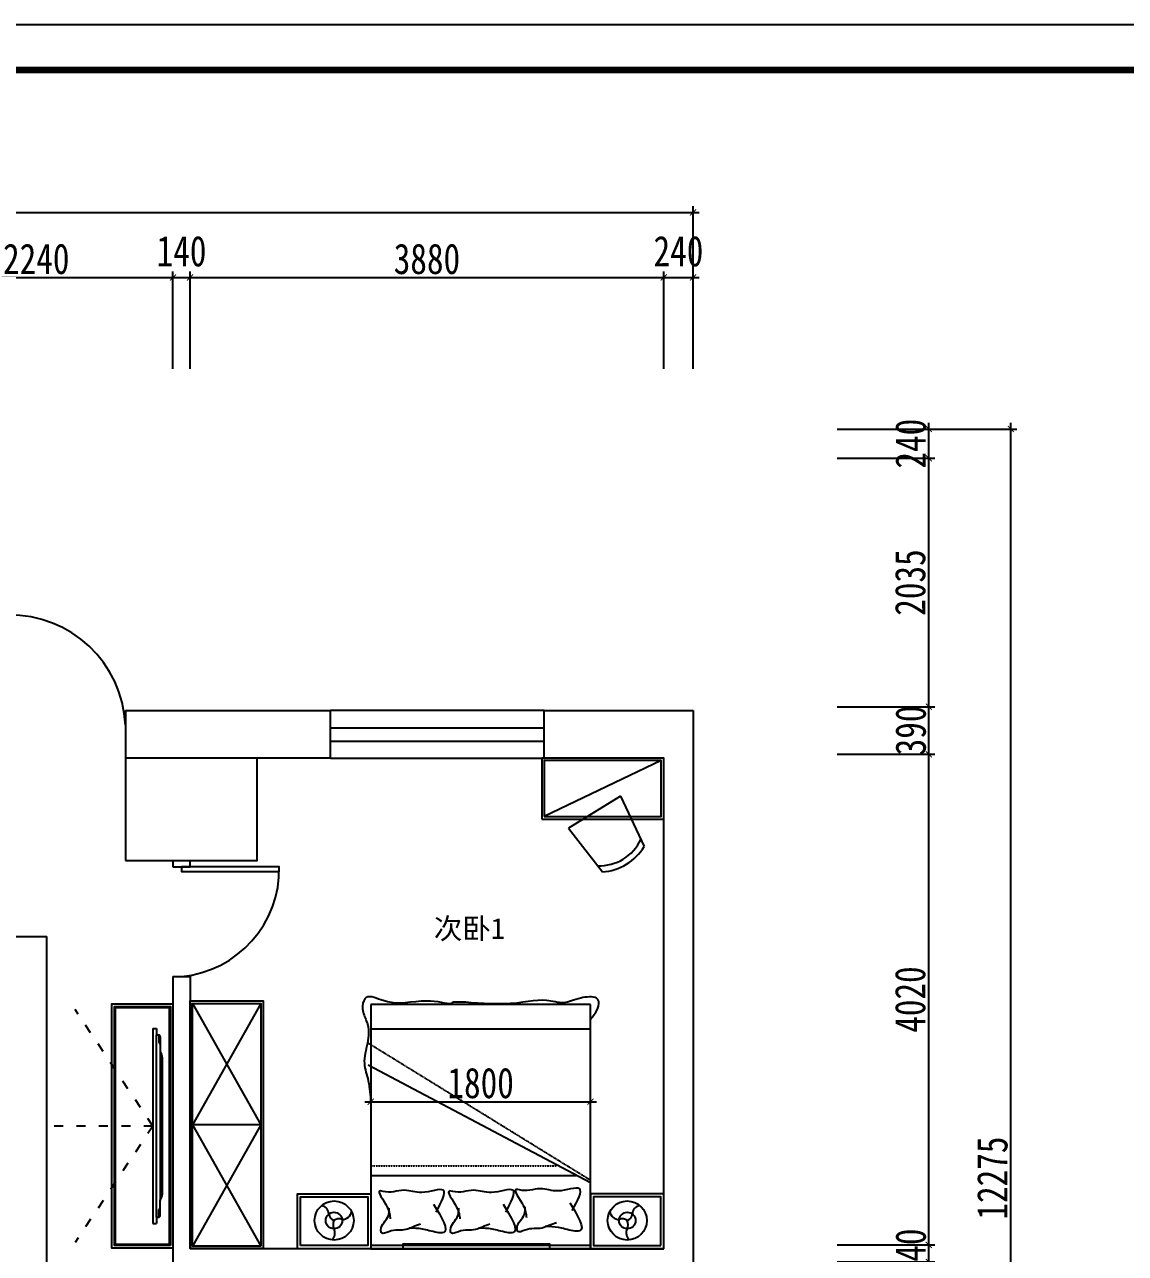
# Model space of a CAD drawing. Header units: millimetres. Extents: x 195858 to 476087, y -765534 to -702383.
# Drawn here: x 297372 to 306388, y -712452 to -702383 of the extents above; entities that cross this region are included whole.
import ezdxf

# ---------------------------------------------------------------- set-up
doc = ezdxf.new("R2010")
doc.units = ezdxf.units.MM
doc.header["$PDMODE"] = 3
doc.linetypes.add('ACAD_ISO03W100', pattern=[30, 12, -18])
doc.linetypes.add('DASHED2', pattern=[0.375, 0.25, -0.125])
for name, color, linetype in [('0-01图框模板说明', 2, 'Continuous'), ('0-02图框细线', 136, 'Continuous'), ('250', 250, 'Continuous'), ('dadddd', 7, 'Continuous'), ('DOOR【门】', 1, 'Continuous'), ('家具1', 2, 'Continuous'), ('家具2', 1, 'Continuous'), ('饰品', 36, 'Continuous')]:
    doc.layers.add(name, color=color, linetype=linetype)
doc.styles.add('DIM', font='simhei.ttf', dxfattribs={"width": 0.8})
doc.styles.add('HT', font='simhei.ttf')
doc.dimstyles.new('1-50', dxfattribs={"dimscale": 50, "dimtxt": 5, "dimasz": 1, "dimexe": 1, "dimexo": 0.1, "dimgap": 0.5, "dimtad": 1, "dimdec": 0, "dimdsep": 46, "dimtxsty": 'DIM', "dimblk": 'ARCHTICK', "dimcen": 4, "dimdle": 1, "dimclrd": 3, "dimclre": 3, "dimclrt": 7, "dimadec": 0, "dimazin": 0, "dimtfac": 1, "dimtdec": 0, "dimtmove": 2, "dimatfit": 3, "dimldrblk": 'DOT', "dimfxl": 15, "dimfxlon": 1, "dimarcsym": 0})

# ---------------------------------------------------------------- blocks, each defined once
blk = doc.blocks.new('_ArchTick')
at = {"color": 0, "linetype": 'ByBlock', "const_width": 0.15}
blk.add_lwpolyline([(-0.5, -0.5), (0.5, 0.5)], dxfattribs=at)
blk = doc.blocks.new('*D128')
at = {"layer": '250', "color": 3, "lineweight": -2}
for p, q in [((296347, -705205), (296347, -704405)), ((298587, -705205), (298587, -704405)), ((296297, -704455), (298637, -704455))]:
    blk.add_line(p, q, dxfattribs=at)
at = {"layer": 'Defpoints', "color": 0}
for p in [(298587, -704455), (296347, -707278), (298587, -710580)]:
    blk.add_point(p, dxfattribs=at)
at = {"layer": '250', "color": 3, "lineweight": -2, "xscale": 50, "yscale": 50, "zscale": 50, "rotation": 180}
blk.add_blockref('_ArchTick', (296347, -704455), dxfattribs=at)
at = {"layer": '250', "color": 3, "lineweight": -2, "xscale": 50, "yscale": 50, "zscale": 50}
blk.add_blockref('_ArchTick', (298587, -704455), dxfattribs=at)
at = {"layer": '250', "color": 7, "insert": (297467, -704304), "char_height": 250, "attachment_point": 5, "style": 'DIM'}
blk.add_mtext('2240', dxfattribs=at)
blk = doc.blocks.new('_Dot')
at = {"color": 0, "linetype": 'ByBlock', "lineweight": -2}
blk.add_line((-0.5, 0), (-1, 0), dxfattribs=at)
at = {"color": 0, "linetype": 'ByBlock', "const_width": 0.5}
blk.add_lwpolyline([(-0.25, 0, 1), (0.25, 0, 1)], format="xyb", close=True, dxfattribs=at)
blk = doc.blocks.new('*D129')
at = {"layer": '250', "color": 3, "lineweight": -2}
for p, q in [((298587, -705205), (298587, -704405)), ((298727, -705205), (298727, -704405)), ((298537, -704455), (298777, -704455))]:
    blk.add_line(p, q, dxfattribs=at)
at = {"layer": 'Defpoints', "color": 0}
for p in [(298727, -704455), (298587, -710580), (298727, -710580)]:
    blk.add_point(p, dxfattribs=at)
at = {"layer": '250', "color": 3, "lineweight": -2, "xscale": 50, "yscale": 50, "zscale": 50, "rotation": 180}
blk.add_blockref('_ArchTick', (298587, -704455), dxfattribs=at)
at = {"layer": '250', "color": 3, "lineweight": -2, "xscale": 50, "yscale": 50, "zscale": 50}
blk.add_blockref('_ArchTick', (298727, -704455), dxfattribs=at)
at = {"layer": '250', "color": 7, "insert": (298657, -704241), "char_height": 250, "attachment_point": 5, "style": 'DIM'}
blk.add_mtext('140', dxfattribs=at)
blk = doc.blocks.new('*D130')
at = {"layer": '250', "color": 3, "lineweight": -2}
for p, q in [((298727, -705205), (298727, -704405)), ((302607, -705205), (302607, -704405)), ((298677, -704455), (302657, -704455))]:
    blk.add_line(p, q, dxfattribs=at)
at = {"layer": 'Defpoints', "color": 0}
for p in [(302607, -704455), (302607, -708790), (298727, -710580)]:
    blk.add_point(p, dxfattribs=at)
at = {"layer": '250', "color": 3, "lineweight": -2, "xscale": 50, "yscale": 50, "zscale": 50, "rotation": 180}
blk.add_blockref('_ArchTick', (298727, -704455), dxfattribs=at)
at = {"layer": '250', "color": 3, "lineweight": -2, "xscale": 50, "yscale": 50, "zscale": 50}
blk.add_blockref('_ArchTick', (302607, -704455), dxfattribs=at)
at = {"layer": '250', "color": 7, "insert": (300667, -704304), "char_height": 250, "attachment_point": 5, "style": 'DIM'}
blk.add_mtext('3880', dxfattribs=at)
blk = doc.blocks.new('*D131')
at = {"layer": '250', "color": 3, "lineweight": -2}
for p, q in [((302607, -705205), (302607, -704405)), ((302847, -705205), (302847, -704405)), ((302557, -704455), (302897, -704455))]:
    blk.add_line(p, q, dxfattribs=at)
at = {"layer": 'Defpoints', "color": 0}
for p in [(302847, -704455), (302847, -708400), (302607, -708790)]:
    blk.add_point(p, dxfattribs=at)
at = {"layer": '250', "color": 3, "lineweight": -2, "xscale": 50, "yscale": 50, "zscale": 50, "rotation": 180}
blk.add_blockref('_ArchTick', (302607, -704455), dxfattribs=at)
at = {"layer": '250', "color": 3, "lineweight": -2, "xscale": 50, "yscale": 50, "zscale": 50}
blk.add_blockref('_ArchTick', (302847, -704455), dxfattribs=at)
at = {"layer": '250', "color": 7, "insert": (302727, -704241), "char_height": 250, "attachment_point": 5, "style": 'DIM'}
blk.add_mtext('240', dxfattribs=at)
blk = doc.blocks.new('*D132')
at = {"layer": '250', "color": 3, "lineweight": -2}
for p, q in [((288787, -703922), (302897, -703922)), ((288837, -704672), (288837, -703872)), ((302847, -704672), (302847, -703872))]:
    blk.add_line(p, q, dxfattribs=at)
at = {"layer": 'Defpoints', "color": 0}
for p in [(302847, -703922), (288837, -705205), (302847, -705205)]:
    blk.add_point(p, dxfattribs=at)
at = {"layer": '250', "color": 3, "lineweight": -2, "xscale": 50, "yscale": 50, "zscale": 50, "rotation": 180}
blk.add_blockref('_ArchTick', (288837, -703922), dxfattribs=at)
at = {"layer": '250', "color": 3, "lineweight": -2, "xscale": 50, "yscale": 50, "zscale": 50}
blk.add_blockref('_ArchTick', (302847, -703922), dxfattribs=at)
at = {"layer": '250', "color": 7, "insert": (295842, -703770), "char_height": 250, "attachment_point": 5, "style": 'DIM'}
blk.add_mtext('14010', dxfattribs=at)
blk = doc.blocks.new('*D94')
at = {"layer": '250', "color": 3, "lineweight": -2}
for p, q in [((304028, -712382), (304828, -712382)), ((304778, -712572), (304778, -712332)), ((304028, -712522), (304828, -712522))]:
    blk.add_line(p, q, dxfattribs=at)
at = {"layer": 'Defpoints', "color": 0}
for p in [(302339, -712382), (304778, -712382), (302339, -712522)]:
    blk.add_point(p, dxfattribs=at)
at = {"layer": '250', "color": 3, "lineweight": -2, "xscale": 50, "yscale": 50, "zscale": 50}
for p, rotation in [((304778, -712382), 90), ((304778, -712522), 270)]:
    blk.add_blockref('_ArchTick', p, dxfattribs=dict(at, rotation=rotation))
at = {"layer": '250', "color": 7, "insert": (304630, -712452), "char_height": 250, "attachment_point": 5, "rotation": 90, "style": 'DIM'}
blk.add_mtext('140', dxfattribs=at)
blk = doc.blocks.new('*D95')
at = {"layer": '250', "color": 3, "lineweight": -2}
for p, q in [((304028, -708362), (304828, -708362)), ((304778, -712432), (304778, -708312)), ((304028, -712382), (304828, -712382))]:
    blk.add_line(p, q, dxfattribs=at)
at = {"layer": 'Defpoints', "color": 0}
for p in [(302339, -708362), (304778, -708362), (302339, -712382)]:
    blk.add_point(p, dxfattribs=at)
at = {"layer": '250', "color": 3, "lineweight": -2, "xscale": 50, "yscale": 50, "zscale": 50}
for p, rotation in [((304778, -708362), 90), ((304778, -712382), 270)]:
    blk.add_blockref('_ArchTick', p, dxfattribs=dict(at, rotation=rotation))
at = {"layer": '250', "color": 7, "insert": (304626, -710372), "char_height": 250, "attachment_point": 5, "rotation": 90, "style": 'DIM'}
blk.add_mtext('4020', dxfattribs=at)
blk = doc.blocks.new('*D96')
at = {"layer": '250', "color": 3, "lineweight": -2}
for p, q in [((304778, -708412), (304778, -707922)), ((304028, -707972), (304828, -707972)), ((304028, -708362), (304828, -708362))]:
    blk.add_line(p, q, dxfattribs=at)
at = {"layer": 'Defpoints', "color": 0}
for p in [(302579, -707972), (304778, -707972), (302339, -708362)]:
    blk.add_point(p, dxfattribs=at)
at = {"layer": '250', "color": 3, "lineweight": -2, "xscale": 50, "yscale": 50, "zscale": 50}
for p, rotation in [((304778, -707972), 90), ((304778, -708362), 270)]:
    blk.add_blockref('_ArchTick', p, dxfattribs=dict(at, rotation=rotation))
at = {"layer": '250', "color": 7, "insert": (304630, -708167), "char_height": 250, "attachment_point": 5, "rotation": 90, "style": 'DIM'}
blk.add_mtext('390', dxfattribs=at)
blk = doc.blocks.new('*D97')
at = {"layer": '250', "color": 3, "lineweight": -2}
for p, q in [((304028, -705937), (304828, -705937)), ((304778, -708022), (304778, -705887)), ((304028, -707972), (304828, -707972))]:
    blk.add_line(p, q, dxfattribs=at)
at = {"layer": 'Defpoints', "color": 0}
for p in [(293579, -705937), (304778, -705937), (302579, -707972)]:
    blk.add_point(p, dxfattribs=at)
at = {"layer": '250', "color": 3, "lineweight": -2, "xscale": 50, "yscale": 50, "zscale": 50}
for p, rotation in [((304778, -705937), 90), ((304778, -707972), 270)]:
    blk.add_blockref('_ArchTick', p, dxfattribs=dict(at, rotation=rotation))
at = {"layer": '250', "color": 7, "insert": (304626, -706955), "char_height": 250, "attachment_point": 5, "rotation": 90, "style": 'DIM'}
blk.add_mtext('2035', dxfattribs=at)
blk = doc.blocks.new('*D98')
at = {"layer": '250', "color": 3, "lineweight": -2}
for p, q in [((304778, -705987), (304778, -705647)), ((304028, -705697), (304828, -705697)), ((304028, -705937), (304828, -705937))]:
    blk.add_line(p, q, dxfattribs=at)
at = {"layer": 'Defpoints', "color": 0}
for p in [(293339, -705697), (304778, -705697), (295949, -705937)]:
    blk.add_point(p, dxfattribs=at)
at = {"layer": '250', "color": 3, "lineweight": -2, "xscale": 50, "yscale": 50, "zscale": 50}
for p, rotation in [((304778, -705697), 90), ((304778, -705937), 270)]:
    blk.add_blockref('_ArchTick', p, dxfattribs=dict(at, rotation=rotation))
at = {"layer": '250', "color": 7, "insert": (304630, -705817), "char_height": 250, "attachment_point": 5, "rotation": 90, "style": 'DIM'}
blk.add_mtext('240', dxfattribs=at)
blk = doc.blocks.new('*D99')
at = {"layer": '250', "color": 3, "lineweight": -2}
for p, q in [((305449, -718022), (305449, -705647)), ((304699, -705697), (305499, -705697)), ((304699, -717972), (305499, -717972))]:
    blk.add_line(p, q, dxfattribs=at)
at = {"layer": 'Defpoints', "color": 0}
for p in [(303934, -705697), (305449, -705697), (303934, -717972)]:
    blk.add_point(p, dxfattribs=at)
at = {"layer": '250', "color": 3, "lineweight": -2, "xscale": 50, "yscale": 50, "zscale": 50}
for p, rotation in [((305449, -705697), 90), ((305449, -717972), 270)]:
    blk.add_blockref('_ArchTick', p, dxfattribs=dict(at, rotation=rotation))
at = {"layer": '250', "color": 7, "insert": (305299, -711835), "char_height": 250, "attachment_point": 5, "rotation": 90, "style": 'DIM'}
blk.add_mtext('12275', dxfattribs=at)
blk = doc.blocks.new('*D121')
at = {"layer": '250', "color": 3, "lineweight": -2}
for p, q in [((288343, -705728), (287543, -705728)), ((287593, -706018), (287593, -705678)), ((288343, -705968), (287543, -705968))]:
    blk.add_line(p, q, dxfattribs=at)
at = {"layer": 'Defpoints', "color": 0}
for p in [(287593, -705728), (295015, -705728), (297625, -705968)]:
    blk.add_point(p, dxfattribs=at)
at = {"layer": '250', "color": 3, "lineweight": -2, "xscale": 50, "yscale": 50, "zscale": 50}
for p, rotation in [((287593, -705728), 90), ((287593, -705968), 270)]:
    blk.add_blockref('_ArchTick', p, dxfattribs=dict(at, rotation=rotation))
at = {"layer": '250', "color": 7, "insert": (287379, -705848), "char_height": 250, "attachment_point": 5, "rotation": 90, "style": 'DIM'}
blk.add_mtext('240', dxfattribs=at)
blk = doc.blocks.new('A$C277C16EF')
at = {"layer": '0-01图框模板说明', "color": 2, "const_width": 49}
blk.add_lwpolyline([(-338.1, 19744.8), (-338.1, 338.1), (-28061.9, 338.1), (-28061.9, 19744.8)], close=True, dxfattribs=at)
at = {"layer": '0-02图框细线'}
blk.add_lwpolyline([(0, 20082.9), (0, 0), (-28400, 0), (-28400, 20082.9)], close=True, dxfattribs=at)
blk = doc.blocks.new('休闲椅子')
at = {"layer": '家具1'}
for p, q in [((-340, 0), (-360, -721)), ((-340, 0), (-360, -721)), ((340, 0), (-340, 0)), ((340, 0), (-340, 0)), ((360, -721), (340, 0)), ((360, -721), (340, 0)), ((340, -24), (-340, -24)), ((340, -24), (-340, -24)), ((-301, -24), (-320, -721)), ((-301, -24), (-320, -721)), ((320, -721), (301, -24)), ((320, -721), (301, -24)), ((-360, -721), (-320, -721)), ((-360, -721), (-320, -721)), ((320, -721), (-320, -721)), ((320, -721), (-320, -721)), ((320, -721), (360, -721)), ((320, -721), (360, -721))]:
    blk.add_line(p, q, dxfattribs=at)
at = {"layer": '家具2'}
blk.add_lwpolyline([(260, -100), (-260, -100, 0.414214), (-280, -120), (-280, -601, 0.414214), (-260, -621), (260, -621, 0.414214), (280, -601), (280, -120, 0.414214)], format="xyb", close=True, dxfattribs=at)
blk = doc.blocks.new('A$C287A39A7')
at = {"layer": '家具1'}
for p, q in [((0, 2654), (0, 2542)), ((847, 2664), (10, 2664)), ((0, 2525), (0, 139)), ((854, 2532), (10, 2532)), ((140, 132), (140, 2527)), ((864, 142), (864, 2522)), ((140, 1732), (864, 1732)), ((140, 932), (864, 932)), ((0, 10), (0, 122)), ((854, 132), (10, 132)), ((847, 0), (10, 0))]:
    blk.add_line(p, q, dxfattribs=at)
for centre, radius, start, end in [((10, 2654), 10, 90, 180), ((847, 2654), 10, 21.2566, 90), ((704, 2598), 164, 336.3368, 21.2566), ((10, 2542), 10, 180, 270), ((74, 2130), 403, 80.4997, 100.5306), ((854, 2522), 10, 0, 90), ((74, 534), 403, 259.4694, 279.5003), ((10, 122), 10, 90, 180), ((854, 142), 10, 270, 0), ((704, 66), 164, 338.7434, 23.6632), ((10, 10), 10, 180, 270), ((847, 10), 10, 270, 338.7434)]:
    blk.add_arc(centre, radius, start, end, dxfattribs=at)
at = {"layer": '家具2'}
blk.add_line((190, 132), (190, 2532), dxfattribs=at)
blk = doc.blocks.new('沙发边柜')
at = {"layer": '家具1'}
blk.add_lwpolyline([(-253, -242), (-253, 258), (247, 258), (247, -242)], close=True, dxfattribs=at)
blk.add_circle((0, 0), 112, dxfattribs=at)
at = {"layer": '家具2'}
for p, q in [((0, 150), (0, -150)), ((150, 0), (-150, 0))]:
    blk.add_line(p, q, dxfattribs=at)
blk.add_circle((0, 0), 56.2, dxfattribs=at)
blk = doc.blocks.new('A$C3EA476F0')
at = {"layer": '家具1'}
for points in [[(1148, 3959), (1148, 3359), (2348, 3359), (2348, 3959)], [(1264, 1652), (1264, 2552), (2164, 2552), (2164, 1652)]]:
    blk.add_lwpolyline(points, close=True, dxfattribs=at)
at = {"layer": '家具2'}
for p, q in [((679, 3742), (1148, 3742)), ((2348, 3742), (2841, 3742)), ((2841, 462), (2841, 3742)), ((429, 3492), (429, 3434)), ((429, 712), (429, 770)), ((679, 462), (1351, 462)), ((2057, 462), (2841, 462))]:
    blk.add_line(p, q, dxfattribs=at)
blk.add_blockref('A$C287A39A7', (0, 770))
at = {"xscale": -1, "rotation": 180}
blk.add_blockref('休闲椅子', (1704, 0), dxfattribs=at)
at = {"layer": '家具1'}
blk.add_blockref('沙发边柜', (432, 3734), dxfattribs=at)
at = {"layer": '家具1', "xscale": -1, "rotation": 180}
blk.add_blockref('沙发边柜', (432, 469), dxfattribs=at)
blk = doc.blocks.new('A$C19C21231')
at = {"layer": 'DOOR【门】', "color": 250, "linetype": 'ACAD_ISO03W100', "ltscale": 5}
for q in [(-636.4, -636.4), (0, -900), (636.4, -636.4)]:
    blk.add_line((0, 0), q, dxfattribs=at)
at = {"layer": '饰品', "color": 1}
for p, q in [((-406.9, 59.6), (-391.4, 71.6)), ((-375.6, 76.9), (375.6, 76.9)), ((406.9, 59.6), (391.4, 71.6)), ((-532, 0), (-532, 30.2)), ((-532, 30.2), (-497.2, 30.2)), ((-532, 0), (532, 0)), ((-497.2, 30.2), (-497.2, 51)), ((-488.6, 59.6), (-406.9, 59.6)), ((488.6, 59.6), (406.9, 59.6)), ((497.2, 30.2), (497.2, 51)), ((497.2, 30.2), (532, 30.2)), ((532, 0), (532, 30.2))]:
    blk.add_line(p, q, dxfattribs=at)
at = {"layer": '饰品', "color": 8}
for p, q in [((497.2, 30.2), (-497.2, 30.2)), ((-496.9, 49.6), (-458.5, 49.6)), ((-450.8, 54.4), (-448.2, 59.6)), ((-406.9, 59.6), (406.9, 59.6)), ((450.8, 54.4), (448.2, 59.6)), ((496.9, 49.6), (458.5, 49.6))]:
    blk.add_line(p, q, dxfattribs=at)
at = {"layer": '饰品', "color": 1}
for centre, radius, start, end in [((-375.6, 51), 25.9, 90, 127.45154), ((375.6, 51), 25.9, 52.54846, 90), ((-488.6, 51), 8.64, 90, 180), ((488.6, 51), 8.64, 0, 90)]:
    blk.add_arc(centre, radius, start, end, dxfattribs=at)
at = {"layer": '饰品', "color": 8}
for centre, start, end in [((-458.5, 58.3), 270, 333.36459), ((458.5, 58.3), 206.63541, 270)]:
    blk.add_arc(centre, 8.64, start, end, dxfattribs=at)
blk = doc.blocks.new('GFV85')
at = {"color": 2, "ltscale": 1000}
for p, q in [((56980, 6593), (54980, 6593)), ((54980, 6593), (54980, 4793)), ((56980, 4793), (56980, 6593)), ((56380, 4793), (56380, 6475)), ((54980, 4793), (56980, 4793))]:
    blk.add_line(p, q, dxfattribs=at)
at = {"color": 8, "ltscale": 1000}
blk.add_line((55180, 6593), (55180, 4793), dxfattribs=at)
at = {"color": 8, "linetype": 'DASHED2', "ltscale": 0.5}
for p, q in [((56420, 6593), (55290, 4762)), ((56300, 4793), (56300, 6317))]:
    blk.add_line(p, q, dxfattribs=at)
at = {"color": 1, "ltscale": 1000}
for p, q in [((56440, 6593), (55476, 4771)), ((56950, 4793), (56950, 6593))]:
    blk.add_line(p, q, dxfattribs=at)
at = {"color": 2}
for points in [[(56980, 7193), (56530, 7193), (56530, 6593), (56980, 6593)], [(56980, 4193), (56530, 4193), (56530, 4793), (56980, 4793)]]:
    blk.add_lwpolyline(points, close=True, dxfattribs=at)
at = {"color": 1}
for points in [[(56955, 7168), (56555, 7168), (56555, 6618), (56955, 6618)], [(56955, 4218), (56555, 4218), (56555, 4768), (56955, 4768)]]:
    blk.add_lwpolyline(points, close=True, dxfattribs=at)
at = {"color": 3}
blk.add_lwpolyline([(56980, 5057), (56940, 5057), (56940, 6256), (56980, 6256)], close=True, dxfattribs=at)
for centre in [(56749, 6893), (56749, 4493)]:
    blk.add_circle(centre, 160, dxfattribs=at)
at = {"color": 1}
for centre in [(56749, 6894), (56749, 4491)]:
    blk.add_circle(centre, 67.5, dxfattribs=at)
for centre, radius, start, end in [((56693, 7002), 65, 184.5472, 274.0046), ((56684, 6868), 70.2, 21.5496, 79.0602), ((56805, 6852), 69.8, 142.7692, 200.655), ((56783, 6815), 86, 66.8898, 113.1102), ((56850, 6966), 80.7, 245.5061, 315.9952), ((56669, 6822), 70.8, 274.3234, 4.4208), ((56669, 4563), 70.8, 355.5792, 85.6766), ((56805, 4533), 69.8, 159.345, 217.2308), ((56693, 4383), 65, 85.9954, 175.4528), ((56684, 4517), 70.2, 280.9398, 338.4504), ((56783, 4570), 86, 246.8898, 293.1102), ((56850, 4419), 80.7, 44.0048, 114.4939)]:
    blk.add_arc(centre, radius, start, end, dxfattribs=at)
at = {"color": 2, "ltscale": 1000}
blk.add_open_spline([(55099, 6593), (55020, 6663), (54902, 6692), (54924, 6482), (54983, 6374), (54918, 6183), (55000, 5964), (54942, 5420), (54992, 5492), (54918, 5209), (55008, 4991), (54883, 4745), (55025, 4713), (55227, 4826), (55393, 4701), (55617, 4783), (55724, 4789), (55783, 4793)], degree=3, knots=[0, 0, 0, 0, 140.356688, 240.855445, 374.272085, 514.628774, 800.960617, 1037.309606, 1234.977718, 1501.883052, 1872.056655, 1990.732643, 2052.345442, 2125.407537, 2467.000811, 2608.004871, 2786.638856, 2786.638856, 2786.638856, 2786.638856], dxfattribs=at)
at = {"color": 1, "ltscale": 1000}
for points, knots in [([(56603, 6422), (56710, 6488), (56868, 6585), (56824, 6402), (56800, 6315), (56799, 6258), (56798, 6220)], [0, 0, 0, 0, 257.192142, 380.388355, 440.188761, 557.045341, 557.045341, 557.045341, 557.045341]), ([(56667, 6443), (56587, 6486), (56433, 6569), (56519, 6354), (56499, 6254), (56482, 6176), (56504, 6095), (56505, 6033), (56480, 5939), (56624, 6057), (56694, 6064), (56723, 6067)], [0, 0, 0, 0, 197.98522, 383.798459, 461.536852, 537.063609, 629.138715, 719.341985, 744.183766, 895.041347, 1000.692483, 1000.692483, 1000.692483, 1000.692483]), ([(56767, 6314), (56774, 6293), (56787, 6254), (56827, 6170), (56802, 6093), (56857, 5995), (56770, 5983), (56724, 6058), (56658, 6058), (56636, 6058)], [0, 0, 0, 0, 70.314327, 132.712823, 281.06886, 345.030234, 373.143701, 508.899423, 574.349148, 574.349148, 574.349148, 574.349148]), ([(56680, 5898), (56600, 5941), (56446, 6024), (56532, 5809), (56512, 5709), (56495, 5631), (56517, 5550), (56518, 5488), (56493, 5394), (56637, 5512), (56707, 5519), (56736, 5522)], [0, 0, 0, 0, 197.98522, 383.798459, 461.536852, 537.063609, 629.138715, 719.341985, 744.183766, 895.041347, 1000.692483, 1000.692483, 1000.692483, 1000.692483]), ([(56616, 5877), (56723, 5943), (56881, 6040), (56837, 5858), (56813, 5770), (56812, 5713), (56811, 5675)], [0, 0, 0, 0, 257.192142, 380.388355, 440.188761, 557.045341, 557.045341, 557.045341, 557.045341]), ([(56779, 5769), (56787, 5748), (56800, 5709), (56840, 5625), (56815, 5548), (56870, 5450), (56783, 5438), (56737, 5513), (56671, 5513), (56649, 5514)], [0, 0, 0, 0, 70.314327, 132.712823, 281.06886, 345.030234, 373.143701, 508.899423, 574.349148, 574.349148, 574.349148, 574.349148]), ([(56616, 5307), (56723, 5373), (56881, 5470), (56837, 5288), (56813, 5201), (56812, 5144), (56811, 5106)], [0, 0, 0, 0, 257.192142, 380.388355, 440.188761, 557.045341, 557.045341, 557.045341, 557.045341]), ([(56680, 5328), (56600, 5371), (56446, 5454), (56532, 5239), (56512, 5140), (56495, 5062), (56517, 4980), (56518, 4918), (56493, 4825), (56637, 4943), (56707, 4950), (56736, 4952)], [0, 0, 0, 0, 197.98522, 383.798459, 461.536852, 537.063609, 629.138715, 719.341985, 744.183766, 895.041347, 1000.692483, 1000.692483, 1000.692483, 1000.692483]), ([(56779, 5200), (56787, 5179), (56800, 5139), (56840, 5055), (56815, 4978), (56870, 4880), (56783, 4868), (56737, 4944), (56671, 4944), (56649, 4944)], [0, 0, 0, 0, 70.314327, 132.712823, 281.06886, 345.030234, 373.143701, 508.899423, 574.349148, 574.349148, 574.349148, 574.349148])]:
    blk.add_open_spline(points, degree=3, knots=knots, dxfattribs=at)
blk = doc.blocks.new('*D142')
at = {"layer": '250', "color": 3, "lineweight": -2}
for p, q in [((300207, -711212), (300207, -711159)), ((302007, -711212), (302007, -711159)), ((300157, -711209), (302057, -711209))]:
    blk.add_line(p, q, dxfattribs=at)
at = {"layer": 'Defpoints', "color": 0}
for p in [(300207, -711217), (302007, -711209), (302007, -711217)]:
    blk.add_point(p, dxfattribs=at)
at = {"layer": '250', "color": 3, "lineweight": -2, "xscale": 50, "yscale": 50, "zscale": 50, "rotation": 180}
blk.add_blockref('_ArchTick', (300207, -711209), dxfattribs=at)
at = {"layer": '250', "color": 3, "lineweight": -2, "xscale": 50, "yscale": 50, "zscale": 50}
blk.add_blockref('_ArchTick', (302007, -711209), dxfattribs=at)
at = {"layer": '250', "color": 7, "insert": (301107, -711057), "char_height": 250, "attachment_point": 5, "style": 'DIM'}
blk.add_mtext('1800', dxfattribs=at)
blk = doc.blocks.new('A$C56A9156F')
at = {"color": 1}
for p, q in [((-92, 491), (360, 525)), ((-92, 491), (0, 0)), ((0, 0), (433, 132))]:
    blk.add_line(p, q, dxfattribs=at)
for radius, start, end in [(375, 337.108, 44.0862), (425, 342.5246, 38.6696)]:
    blk.add_arc((28, 260), radius, start, end, dxfattribs=at)

msp = doc.modelspace()

# ---------------------------------------------------------------- linework, layer by layer
at = {"color": 2}
msp.add_lwpolyline([(298586.8, -712408), (298086.8, -712408), (298086.8, -710408), (298586.8, -710408)], close=True, dxfattribs=at)
at = {"color": 1}
for points in [[(298566.8, -712388), (298106.8, -712388), (298106.8, -710428), (298566.8, -710428)], [(298556.8, -712378), (298116.8, -712378), (298116.8, -710438), (298556.8, -710438)]]:
    msp.add_lwpolyline(points, close=True, dxfattribs=at)
at = {"layer": '250', "color": 0}
for p, q in [((298196.8, -708003), (298196.8, -708243)), ((298196.8, -708003), (299876.8, -708003)), ((299876.8, -708393), (299876.8, -708003)), ((301626.8, -708393), (301626.8, -708003)), ((301626.8, -708003), (302846.8, -708003)), ((302846.8, -708003), (302846.8, -716753)), ((298196.8, -708243), (298196.8, -709233)), ((299276.8, -708393), (298196.8, -708393)), ((299276.8, -709233), (299276.8, -708393)), ((299876.8, -708393), (299276.8, -708393)), ((302606.8, -708393), (301626.8, -708393)), ((302606.8, -712413), (302606.8, -708393)), ((298196.8, -709233), (298586.8, -709233)), ((298586.8, -709233), (298586.8, -709283)), ((298726.8, -709283), (298726.8, -709233)), ((298726.8, -709233), (299276.8, -709233)), ((298586.8, -709283), (298726.8, -709283)), ((298586.8, -710183), (298726.8, -710183)), ((298586.8, -710183), (298586.8, -712633)), ((298726.8, -710183), (298726.8, -712413)), ((298726.8, -712413), (302606.8, -712413))]:
    msp.add_line(p, q, dxfattribs=at)
at = {"layer": '250', "color": 3}
for p, q in [((301626.8, -708003), (299876.8, -708003)), ((301626.8, -708149.1), (299876.8, -708149.1)), ((299876.8, -708253.7), (301626.8, -708253.7)), ((299876.8, -708393), (301626.8, -708393))]:
    msp.add_line(p, q, dxfattribs=at)
at = {"layer": '250', "color": 1}
msp.add_line((302586.8, -708413), (301626.8, -708873), dxfattribs=at)
at = {"layer": '250', "color": 0}
msp.add_lwpolyline([(298196.8, -709233), (299276.8, -709233), (299276.8, -708393), (298196.8, -708393)], close=True, dxfattribs=at)
at = {"layer": '250', "color": 2}
for points in [[(301606.8, -708893), (302606.8, -708893), (302606.8, -708393), (301606.8, -708393)], [(298656.8, -709283), (298656.8, -709323), (299456.8, -709323), (299456.8, -709283)], [(299326.8, -712413), (298726.8, -712413), (298726.8, -710383), (299326.8, -710383)]]:
    msp.add_lwpolyline(points, close=True, dxfattribs=at)
at = {"layer": '250', "color": 1}
for points in [[(301626.8, -708873), (302586.8, -708873), (302586.8, -708413), (301626.8, -708413)], [(299306.8, -712393), (298746.8, -712393), (298746.8, -710403), (299306.8, -710403)]]:
    msp.add_lwpolyline(points, close=True, dxfattribs=at)
for points in [[(299306.8, -710403), (298746.8, -711398), (299306.8, -712393)], [(298746.8, -710403), (299306.8, -711398), (298746.8, -712393)], [(299306.8, -711398), (298746.8, -711398)]]:
    msp.add_lwpolyline(points, dxfattribs=at)
msp.add_arc((297256.8, -708163.1), 940.9, 2.44139, 91.21804, dxfattribs=at)
at = {"layer": '250', "color": 2}
msp.add_arc((298573.1, -709303), 884, 275.43649, 1.29643, dxfattribs=at)

# ---------------------------------------------------------------- block references
at = {"color": 0}
for name, p, rotation in [('A$C56A9156F', (301826.6, -708967.1), 290.8329002386888), ('GFV85', (295414.3, -655433.5), 270)]:
    msp.add_blockref(name, p, dxfattribs=dict(at, rotation=rotation))
msp.add_blockref('A$C3EA476F0', (294713.7, -713597.1))
at = {"layer": '250', "color": 7, "xscale": 1.099999999998545, "yscale": 1.100000000005821, "zscale": 1.1}
msp.add_blockref('A$C277C16EF', (311915.6, -724474), dxfattribs=at)
at = {"layer": 'dadddd', "color": 7, "ltscale": 100, "xscale": 1.5, "rotation": 270}
msp.add_blockref('A$C19C21231', (298421.9, -711408), dxfattribs=at)

# ---------------------------------------------------------------- texts
at = {"layer": '家具1', "style": 'HT'}
msp.add_text('次卧1', height=170.89, dxfattribs=at).set_placement((300723.6, -709875.2))

# ---------------------------------------------------------------- dimensions: what is measured, and where the dimension line sits
at = {"layer": '250', "color": 0}
for base, p1, p2, picture, middle in [((302846.8, -703921.9), (288836.8, -705205.1), (302846.8, -705205.1), '*D132', (295841.8, -703770.4)), ((298726.8, -704455.1), (298586.8, -710580.3), (298726.8, -710580.3), '*D129', (298656.8, -704241.2)), ((302846.8, -704455.1), (302606.8, -708790.3), (302846.8, -708400.3), '*D131', (302726.8, -704241.2)), ((298586.8, -704455.1), (296346.8, -707278.3), (298586.8, -710580.3), '*D128', (297466.8, -704303.7)), ((302606.8, -704455.1), (298726.8, -710580.3), (302606.8, -708790.3), '*D130', (300666.8, -704303.7))]:
    dim = msp.add_linear_dim(base=base, p1=p1, p2=p2, dimstyle='1-50', dxfattribs=at)
    dim.commit()
    dim.dimension.update_dxf_attribs({"geometry": picture, "text_midpoint": middle})
for base, p1, p2, picture, middle in [((304777.7, -705697.1), (295948.9, -705937.1), (293338.9, -705697.1), '*D98', (304630.4, -705817.1)), ((304777.7, -707972.1), (302338.9, -708362.1), (302578.9, -707972.1), '*D96', (304630.4, -708167.1)), ((304777.7, -712382.1), (302338.9, -712522.1), (302338.9, -712382.1), '*D94', (304630.4, -712452.1))]:
    dim = msp.add_linear_dim(base=base, p1=p1, p2=p2, angle=270, dimstyle='1-50', dxfattribs=at)
    dim.commit()
    dim.dimension.update_dxf_attribs({"geometry": picture, "text_midpoint": middle, "dimtype": 160})
for base, p1, p2, angle, picture, middle in [((287592.8, -705728), (297624.5, -705968), (295014.5, -705728), 270, '*D121', (287378.9, -705848)), ((305449.1, -705697.1), (303934.4, -717972.1), (303934.4, -705697.1), 90, '*D99', (305299.1, -711834.6)), ((304777.7, -705937.1), (302578.9, -707972.1), (293578.9, -705937.1), 270, '*D97', (304626.3, -706954.6)), ((304777.7, -708362.1), (302338.9, -712382.1), (302338.9, -708362.1), 270, '*D95', (304626.3, -710372.1))]:
    dim = msp.add_linear_dim(base=base, p1=p1, p2=p2, angle=angle, dimstyle='1-50', dxfattribs=at)
    dim.commit()
    dim.dimension.update_dxf_attribs({"geometry": picture, "text_midpoint": middle})
at = {"layer": '250', "color": 1}
dim = msp.add_linear_dim(base=(302006.8, -711208.6), p1=(300206.8, -711216.9), p2=(302006.8, -711216.9), dimstyle='1-50', dxfattribs=at)
dim.commit()
dim.dimension.update_dxf_attribs({"geometry": '*D142', "text_midpoint": (301106.8, -711057.2)})

doc.saveas('drawing.dxf')
